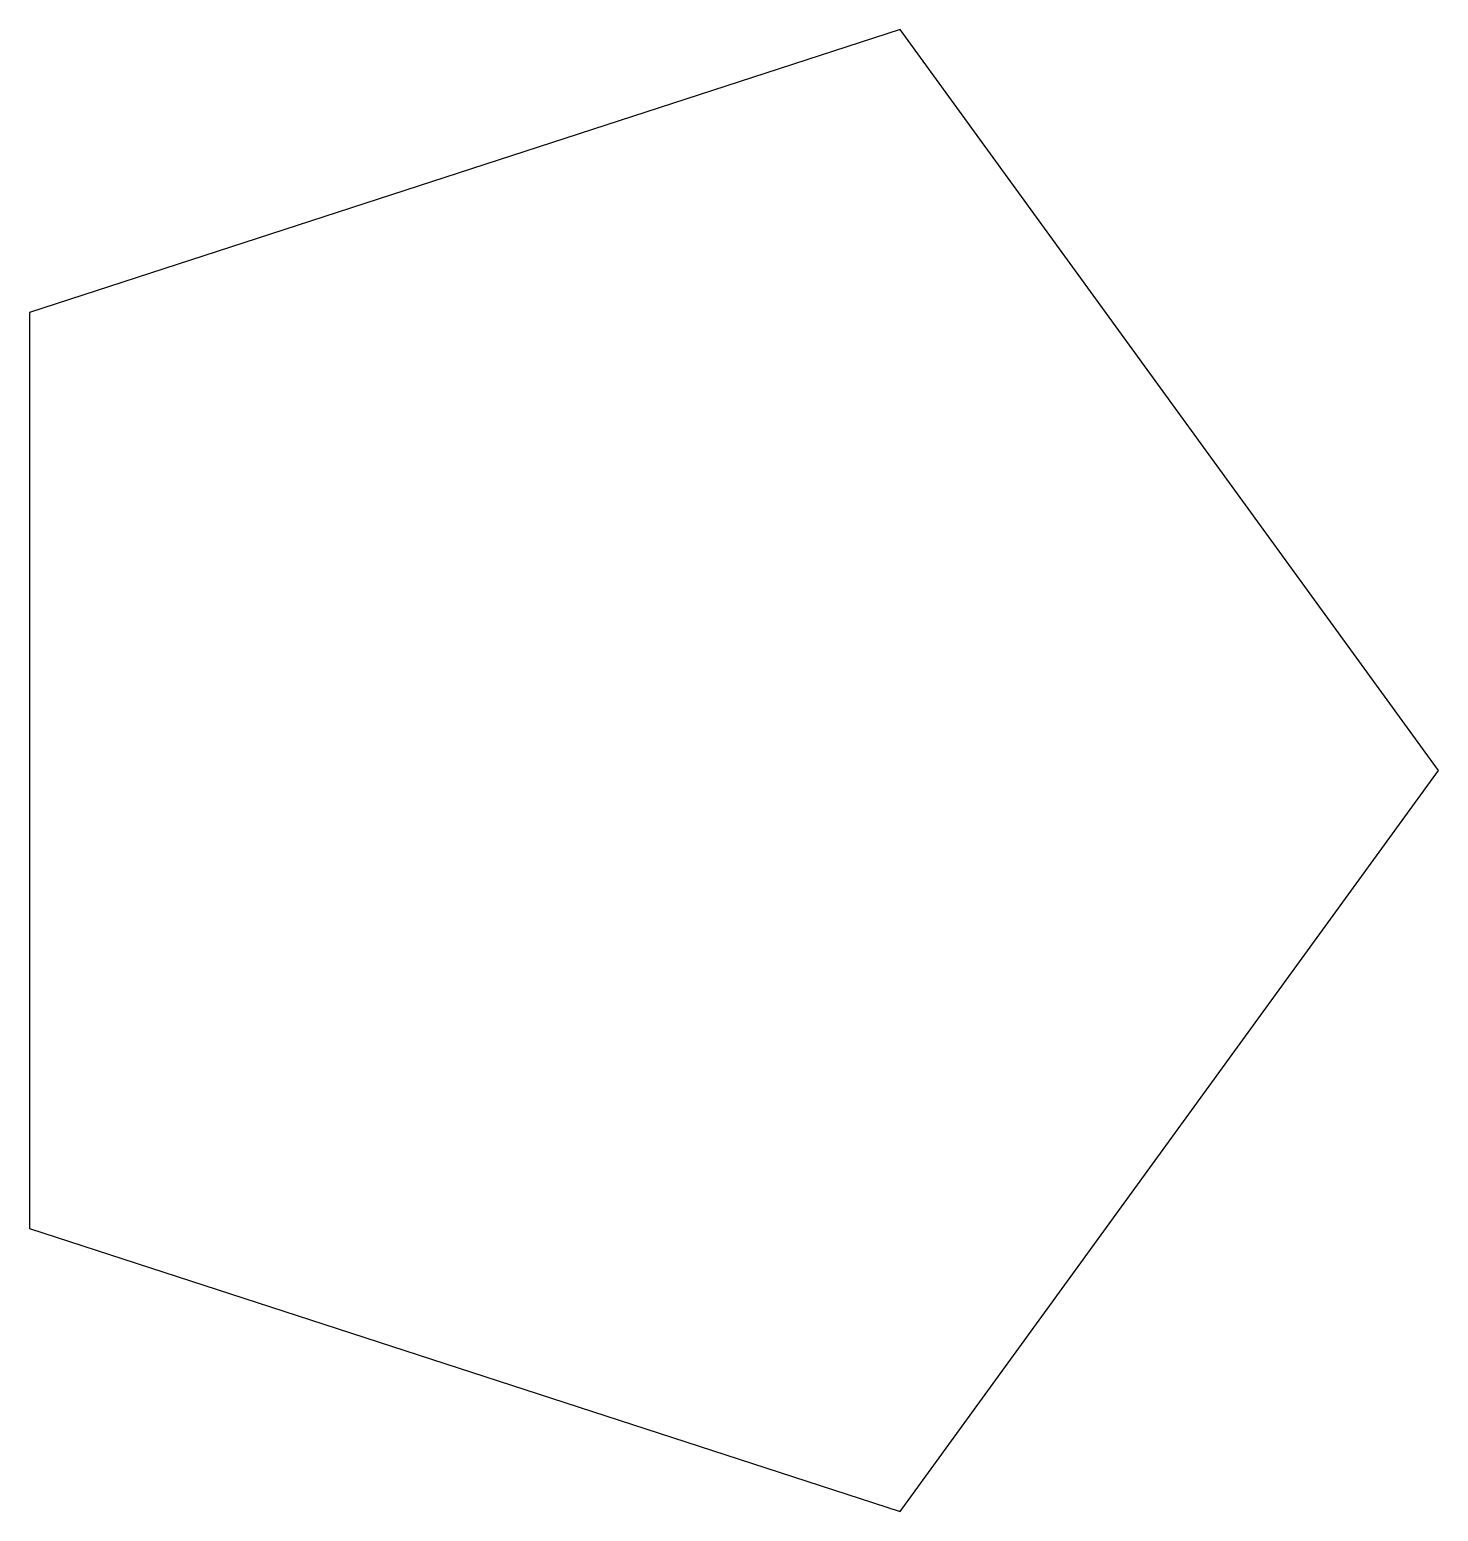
# Model space of a CAD drawing. Header units: metres. Extents: x -62.4 to 1, y -27.7 to 1.
# Drawn here: x -62.415 to -60.606, y -27.696 to -25.794 of the extents above.
import ezdxf

# ---------------------------------------------------------------- set-up
doc = ezdxf.new("R2010")
doc.units = ezdxf.units.M

msp = doc.modelspace()

# ---------------------------------------------------------------- linework, layer by layer
for p, q in [((-61.2972, -25.7939), (-62.4152, -26.1572)), ((-60.6062, -26.745), (-61.2972, -25.7939)), ((-62.4152, -26.1572), (-62.4152, -27.3328)), ((-61.2972, -27.6961), (-60.6062, -26.745)), ((-62.4152, -27.3328), (-61.2972, -27.6961))]:
    msp.add_line(p, q)

doc.saveas('drawing.dxf')
